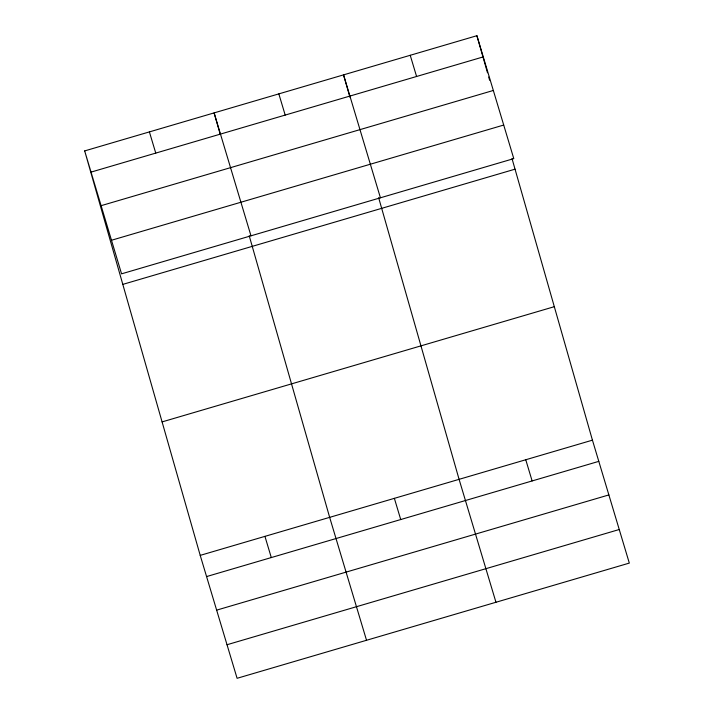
<?xml version="1.0" encoding="UTF-8"?>
<svg xmlns="http://www.w3.org/2000/svg" width="714" height="714" viewBox="0 0 714 714"><rect width="100%" height="100%" fill="white"/><g stroke="black" fill="none" stroke-linecap="round" stroke-linejoin="round"><path stroke-width="1.07" d="M84.68 150.913L476.907 35.7L513.785 158.624L121.558 273.837L84.68 150.913L200.215 555.376L237.093 678.3L629.32 563.087L592.441 440.163L512.009 158.579M91.035 172.11L483.262 56.897M101.111 205.677L493.329 90.464M111.482 240.261L503.709 125.048M122.808 284.386L515.035 169.173M162.087 421.903L554.314 306.69M200.215 555.376L592.441 440.163M206.578 576.573L598.796 461.36M216.645 610.14L608.872 494.927M227.025 644.733L619.252 529.511M410.229 55.29L416.583 76.478M525.763 459.754L532.126 480.941M380.428 197.796L343.55 74.872L349.905 97.122M495.962 602.259L459.084 479.335L378.652 197.751M278.835 93.882L285.189 115.079M394.369 498.345L400.724 519.542M250.989 235.816L214.111 112.892L220.162 134.08M366.532 640.279L329.654 517.355L249.213 235.772M149.396 131.903L155.759 153.099M264.939 536.366L271.293 557.563M476.907 35.7L487.492 72.774M488.706 77.014L489.617 80.191"/></g></svg>
